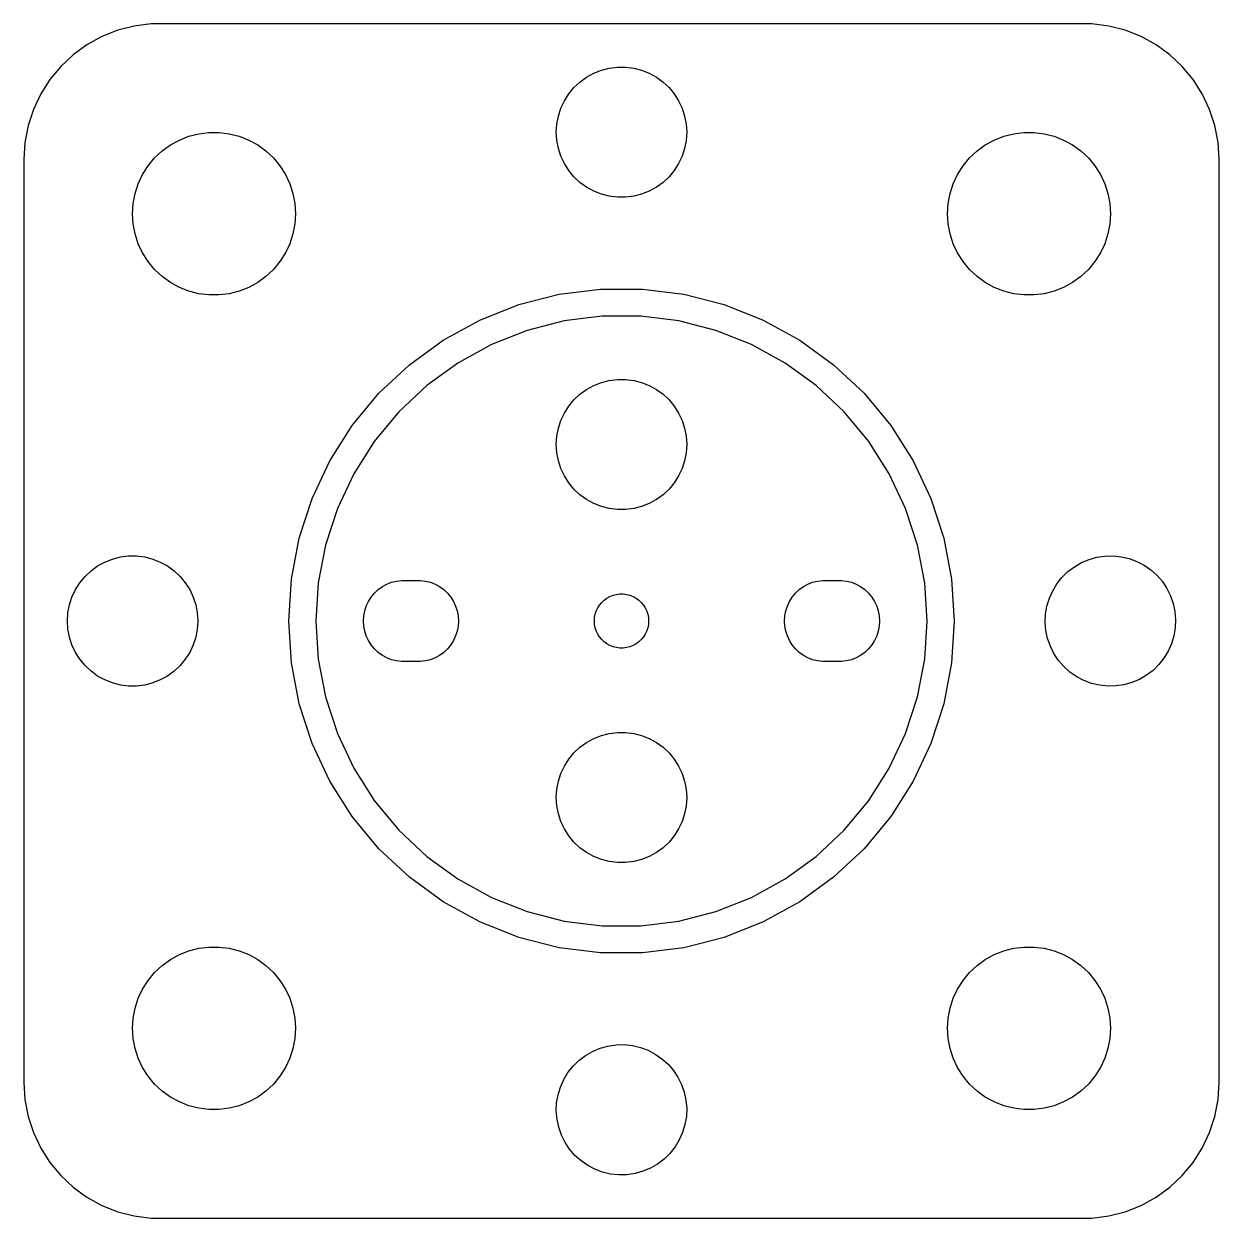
# Model space of a CAD drawing. Header units: metres. Extents: x -22 to 22, y -22 to 184.
# Drawn here: x -22 to 22, y 140.01 to 183.99 of the extents above; entities that cross this region are included whole.
import ezdxf

# ---------------------------------------------------------------- set-up
doc = ezdxf.new("R2010")
doc.units = ezdxf.units.M

msp = doc.modelspace()

# ---------------------------------------------------------------- linework, layer by layer
for p, q in [((-17.3139, 183.99), (-17.9369, 183.911)), ((17.3139, 183.99), (-17.3139, 183.99)), ((17.9369, 183.911), (17.3139, 183.99)), ((-19.1289, 183.524), (-19.6791, 183.222)), ((-18.5451, 183.755), (-19.1289, 183.524)), ((-17.9369, 183.911), (-18.5451, 183.755)), ((18.5451, 183.755), (17.9369, 183.911)), ((19.1289, 183.524), (18.5451, 183.755)), ((19.6791, 183.222), (19.1289, 183.524)), ((-19.6791, 183.222), (-20.1871, 182.853)), ((20.1871, 182.853), (19.6791, 183.222)), ((-20.1871, 182.853), (-20.6448, 182.423)), ((20.6448, 182.423), (20.1871, 182.853)), ((-20.6448, 182.423), (-21.0451, 181.939)), ((-1.28598, 182.026), (-1.02187, 182.172)), ((-1.02187, 182.172), (-0.741638, 182.283)), ((-0.741638, 182.283), (-0.449707, 182.357)), ((-0.449707, 182.357), (-0.150696, 182.395)), ((-0.150696, 182.395), (0.150696, 182.395)), ((0.150696, 182.395), (0.449707, 182.357)), ((0.449707, 182.357), (0.741638, 182.283)), ((0.741638, 182.283), (1.02187, 182.172)), ((1.02187, 182.172), (1.28598, 182.026)), ((21.0451, 181.939), (20.6448, 182.423)), ((-21.0451, 181.939), (-21.3815, 181.409)), ((-1.74951, 181.643), (-1.52982, 181.849)), ((-1.52982, 181.849), (-1.28598, 182.026)), ((1.28598, 182.026), (1.52982, 181.849)), ((1.52982, 181.849), (1.74951, 181.643)), ((21.3815, 181.409), (21.0451, 181.939)), ((-21.3815, 181.409), (-21.6489, 180.841)), ((-2.10313, 181.156), (-1.94164, 181.411)), ((-1.94164, 181.411), (-1.74951, 181.643)), ((1.74951, 181.643), (1.94164, 181.411)), ((1.94164, 181.411), (2.10313, 181.156)), ((21.6489, 180.841), (21.3815, 181.409)), ((-21.6489, 180.841), (-21.8429, 180.243)), ((-2.32458, 180.597), (-2.23146, 180.883)), ((-2.23146, 180.883), (-2.10313, 181.156)), ((2.10313, 181.156), (2.23146, 180.883)), ((2.23146, 180.883), (2.32458, 180.597)), ((21.8429, 180.243), (21.6489, 180.841)), ((-2.38107, 180.301), (-2.32458, 180.597)), ((2.32458, 180.597), (2.38107, 180.301)), ((-21.8429, 180.243), (-21.9606, 179.627)), ((-15.5621, 179.947), (-15.1884, 179.994)), ((-15.1884, 179.994), (-14.8116, 179.994)), ((-14.8116, 179.994), (-14.4379, 179.947)), ((-2.39999, 180), (-2.38107, 180.301)), ((-2.38107, 179.699), (-2.39999, 180)), ((2.38107, 180.301), (2.39999, 180)), ((2.39999, 180), (2.38107, 179.699)), ((14.4379, 179.947), (14.8116, 179.994)), ((14.8116, 179.994), (15.1884, 179.994)), ((15.1884, 179.994), (15.5621, 179.947)), ((21.9606, 179.627), (21.8429, 180.243)), ((-21.9606, 179.627), (-22, 179)), ((-16.9123, 179.312), (-16.6075, 179.533)), ((-16.6075, 179.533), (-16.2773, 179.714)), ((-16.2773, 179.714), (-15.927, 179.853)), ((-15.927, 179.853), (-15.5621, 179.947)), ((-14.4379, 179.947), (-14.0729, 179.853)), ((-14.0729, 179.853), (-13.7227, 179.714)), ((-13.7227, 179.714), (-13.3925, 179.533)), ((-13.3925, 179.533), (-13.0877, 179.312)), ((-2.32458, 179.403), (-2.38107, 179.699)), ((2.38107, 179.699), (2.32458, 179.403)), ((13.0877, 179.312), (13.3925, 179.533)), ((13.3925, 179.533), (13.7227, 179.714)), ((13.7227, 179.714), (14.0729, 179.853)), ((14.0729, 179.853), (14.4379, 179.947)), ((15.5621, 179.947), (15.927, 179.853)), ((15.927, 179.853), (16.2773, 179.714)), ((16.2773, 179.714), (16.6075, 179.533)), ((16.6075, 179.533), (16.9123, 179.312)), ((22, 179), (21.9606, 179.627)), ((-17.1869, 179.054), (-16.9123, 179.312)), ((-13.0877, 179.312), (-12.8131, 179.054)), ((-2.23146, 179.117), (-2.32458, 179.403)), ((-2.10313, 178.844), (-2.23146, 179.117)), ((2.23146, 179.117), (2.10313, 178.844)), ((2.32458, 179.403), (2.23146, 179.117)), ((12.8131, 179.054), (13.0877, 179.312)), ((16.9123, 179.312), (17.1869, 179.054)), ((-22, 179), (-22, 145)), ((-17.6289, 178.445), (-17.427, 178.763)), ((-17.427, 178.763), (-17.1869, 179.054)), ((-12.8131, 179.054), (-12.5729, 178.763)), ((-12.5729, 178.763), (-12.3711, 178.445)), ((-1.94164, 178.589), (-2.10313, 178.844)), ((2.10313, 178.844), (1.94164, 178.589)), ((12.3711, 178.445), (12.5729, 178.763)), ((12.5729, 178.763), (12.8131, 179.054)), ((17.1869, 179.054), (17.427, 178.763)), ((17.427, 178.763), (17.6289, 178.445)), ((22, 145), (22, 179)), ((-17.7893, 178.104), (-17.6289, 178.445)), ((-12.3711, 178.445), (-12.2107, 178.104)), ((-1.74951, 178.357), (-1.94164, 178.589)), ((-1.52982, 178.151), (-1.74951, 178.357)), ((1.74951, 178.357), (1.52982, 178.151)), ((1.94164, 178.589), (1.74951, 178.357)), ((12.2107, 178.104), (12.3711, 178.445)), ((17.6289, 178.445), (17.7893, 178.104)), ((-17.9057, 177.746), (-17.7893, 178.104)), ((-12.2107, 178.104), (-12.0942, 177.746)), ((-1.28598, 177.974), (-1.52982, 178.151)), ((-1.02187, 177.828), (-1.28598, 177.974)), ((-0.741638, 177.717), (-1.02187, 177.828)), ((1.02187, 177.828), (0.741638, 177.717)), ((1.28598, 177.974), (1.02187, 177.828)), ((1.52982, 178.151), (1.28598, 177.974)), ((12.0942, 177.746), (12.2107, 178.104)), ((17.7893, 178.104), (17.9057, 177.746)), ((-18, 177), (-17.9763, 177.376)), ((-17.9763, 177.376), (-17.9057, 177.746)), ((-12.0942, 177.746), (-12.0237, 177.376)), ((-12.0237, 177.376), (-12, 177)), ((-0.449707, 177.643), (-0.741638, 177.717)), ((-0.150696, 177.605), (-0.449707, 177.643)), ((0.150696, 177.605), (-0.150696, 177.605)), ((0.449707, 177.643), (0.150696, 177.605)), ((0.741638, 177.717), (0.449707, 177.643)), ((12, 177), (12.0237, 177.376)), ((12.0237, 177.376), (12.0942, 177.746)), ((17.9057, 177.746), (17.9763, 177.376)), ((17.9763, 177.376), (18, 177)), ((-17.9763, 176.624), (-18, 177)), ((-12, 177), (-12.0237, 176.624)), ((12.0237, 176.624), (12, 177)), ((18, 177), (17.9763, 176.624)), ((-17.9057, 176.254), (-17.9763, 176.624)), ((-12.0237, 176.624), (-12.0942, 176.254)), ((12.0942, 176.254), (12.0237, 176.624)), ((17.9763, 176.624), (17.9057, 176.254)), ((-17.7893, 175.896), (-17.9057, 176.254)), ((-12.0942, 176.254), (-12.2107, 175.896)), ((12.2107, 175.896), (12.0942, 176.254)), ((17.9057, 176.254), (17.7893, 175.896)), ((-17.6289, 175.555), (-17.7893, 175.896)), ((-12.2107, 175.896), (-12.3711, 175.555)), ((12.3711, 175.555), (12.2107, 175.896)), ((17.7893, 175.896), (17.6289, 175.555)), ((-17.427, 175.237), (-17.6289, 175.555)), ((-17.1869, 174.946), (-17.427, 175.237)), ((-12.5729, 175.237), (-12.8131, 174.946)), ((-12.3711, 175.555), (-12.5729, 175.237)), ((12.5729, 175.237), (12.3711, 175.555)), ((12.8131, 174.946), (12.5729, 175.237)), ((17.427, 175.237), (17.1869, 174.946)), ((17.6289, 175.555), (17.427, 175.237)), ((-16.9123, 174.688), (-17.1869, 174.946)), ((-16.6075, 174.467), (-16.9123, 174.688)), ((-13.0877, 174.688), (-13.3925, 174.467)), ((-12.8131, 174.946), (-13.0877, 174.688)), ((13.0877, 174.688), (12.8131, 174.946)), ((13.3925, 174.467), (13.0877, 174.688)), ((16.9123, 174.688), (16.6075, 174.467)), ((17.1869, 174.946), (16.9123, 174.688)), ((-16.2773, 174.286), (-16.6075, 174.467)), ((-15.927, 174.147), (-16.2773, 174.286)), ((-13.7227, 174.286), (-14.0729, 174.147)), ((-13.3925, 174.467), (-13.7227, 174.286)), ((13.7227, 174.286), (13.3925, 174.467)), ((14.0729, 174.147), (13.7227, 174.286)), ((16.2773, 174.286), (15.927, 174.147)), ((16.6075, 174.467), (16.2773, 174.286)), ((-15.5621, 174.053), (-15.927, 174.147)), ((-15.1884, 174.006), (-15.5621, 174.053)), ((-14.8116, 174.006), (-15.1884, 174.006)), ((-14.4379, 174.053), (-14.8116, 174.006)), ((-14.0729, 174.147), (-14.4379, 174.053)), ((-3.78545, 173.65), (-2.29541, 174.033)), ((-2.29541, 174.033), (-0.76918, 174.226)), ((-0.76918, 174.226), (0.76918, 174.226)), ((0.76918, 174.226), (2.29541, 174.033)), ((2.29541, 174.033), (3.78545, 173.65)), ((14.4379, 174.053), (14.0729, 174.147)), ((14.8116, 174.006), (14.4379, 174.053)), ((15.1884, 174.006), (14.8116, 174.006)), ((15.5621, 174.053), (15.1884, 174.006)), ((15.927, 174.147), (15.5621, 174.053)), ((-5.21579, 173.084), (-3.78545, 173.65)), ((3.78545, 173.65), (5.21579, 173.084)), ((-6.56387, 172.343), (-5.21579, 173.084)), ((-2.10803, 173.051), (-3.47644, 172.699)), ((-0.70639, 173.228), (-2.10803, 173.051)), ((0.70639, 173.228), (-0.70639, 173.228)), ((2.10803, 173.051), (0.70639, 173.228)), ((3.47644, 172.699), (2.10803, 173.051)), ((5.21579, 173.084), (6.56387, 172.343)), ((-3.47644, 172.699), (-4.79001, 172.179)), ((4.79001, 172.179), (3.47644, 172.699)), ((-7.80844, 171.439), (-6.56387, 172.343)), ((-4.79001, 172.179), (-6.02805, 171.499)), ((6.02805, 171.499), (4.79001, 172.179)), ((6.56387, 172.343), (7.80844, 171.439)), ((-8.92986, 170.386), (-7.80844, 171.439)), ((-6.02805, 171.499), (-7.17101, 170.668)), ((7.17101, 170.668), (6.02805, 171.499)), ((7.80844, 171.439), (8.92986, 170.386)), ((-1.02187, 170.672), (-0.741638, 170.783)), ((-0.741638, 170.783), (-0.449707, 170.857)), ((-0.449707, 170.857), (-0.150696, 170.895)), ((-0.150696, 170.895), (0.150696, 170.895)), ((0.150696, 170.895), (0.449707, 170.857)), ((0.449707, 170.857), (0.741638, 170.783)), ((0.741638, 170.783), (1.02187, 170.672)), ((-9.91045, 169.2), (-8.92986, 170.386)), ((-7.17101, 170.668), (-8.20088, 169.701)), ((-1.74951, 170.143), (-1.52982, 170.349)), ((-1.52982, 170.349), (-1.28598, 170.526)), ((-1.28598, 170.526), (-1.02187, 170.672)), ((1.02187, 170.672), (1.28598, 170.526)), ((1.28598, 170.526), (1.52982, 170.349)), ((1.52982, 170.349), (1.74951, 170.143)), ((8.20088, 169.701), (7.17101, 170.668)), ((8.92986, 170.386), (9.91045, 169.2)), ((-2.10313, 169.656), (-1.94164, 169.911)), ((-1.94164, 169.911), (-1.74951, 170.143)), ((1.74951, 170.143), (1.94164, 169.911)), ((1.94164, 169.911), (2.10313, 169.656)), ((-8.20088, 169.701), (-9.10144, 168.613)), ((-2.23146, 169.383), (-2.10313, 169.656)), ((2.10313, 169.656), (2.23146, 169.383)), ((9.10144, 168.613), (8.20088, 169.701)), ((-10.7348, 167.901), (-9.91045, 169.2)), ((-2.38107, 168.801), (-2.32458, 169.097)), ((-2.32458, 169.097), (-2.23146, 169.383)), ((2.23146, 169.383), (2.32458, 169.097)), ((2.32458, 169.097), (2.38107, 168.801)), ((9.91045, 169.2), (10.7348, 167.901)), ((-9.10144, 168.613), (-9.85844, 167.42)), ((-2.39999, 168.5), (-2.38107, 168.801)), ((2.38107, 168.801), (2.39999, 168.5)), ((9.85844, 167.42), (9.10144, 168.613)), ((-2.38107, 168.199), (-2.39999, 168.5)), ((-2.32458, 167.903), (-2.38107, 168.199)), ((2.38107, 168.199), (2.32458, 167.903)), ((2.39999, 168.5), (2.38107, 168.199)), ((-11.3898, 166.51), (-10.7348, 167.901)), ((-2.23146, 167.617), (-2.32458, 167.903)), ((2.32458, 167.903), (2.23146, 167.617)), ((10.7348, 167.901), (11.3898, 166.51)), ((-9.85844, 167.42), (-10.46, 166.141)), ((-2.10313, 167.344), (-2.23146, 167.617)), ((-1.94164, 167.089), (-2.10313, 167.344)), ((2.10313, 167.344), (1.94164, 167.089)), ((2.23146, 167.617), (2.10313, 167.344)), ((10.46, 166.141), (9.85844, 167.42)), ((-1.74951, 166.857), (-1.94164, 167.089)), ((-1.52982, 166.651), (-1.74951, 166.857)), ((1.74951, 166.857), (1.52982, 166.651)), ((1.94164, 167.089), (1.74951, 166.857)), ((-11.8651, 165.046), (-11.3898, 166.51)), ((-1.28598, 166.474), (-1.52982, 166.651)), ((-1.02187, 166.328), (-1.28598, 166.474)), ((-0.741638, 166.217), (-1.02187, 166.328)), ((1.02187, 166.328), (0.741638, 166.217)), ((1.28598, 166.474), (1.02187, 166.328)), ((1.52982, 166.651), (1.28598, 166.474)), ((11.3898, 166.51), (11.8651, 165.046)), ((-10.46, 166.141), (-10.8965, 164.798)), ((-0.449707, 166.143), (-0.741638, 166.217)), ((-0.150696, 166.105), (-0.449707, 166.143)), ((0.150696, 166.105), (-0.150696, 166.105)), ((0.449707, 166.143), (0.150696, 166.105)), ((0.741638, 166.217), (0.449707, 166.143)), ((10.8965, 164.798), (10.46, 166.141)), ((-12.1534, 163.535), (-11.8651, 165.046)), ((11.8651, 165.046), (12.1534, 163.535)), ((-10.8965, 164.798), (-11.1613, 163.41)), ((11.1613, 163.41), (10.8965, 164.798)), ((-19.286, 164.026), (-19.0219, 164.172)), ((-19.0219, 164.172), (-18.7416, 164.283)), ((-18.7416, 164.283), (-18.4497, 164.357)), ((-18.4497, 164.357), (-18.1507, 164.395)), ((-18.1507, 164.395), (-17.8493, 164.395)), ((-17.8493, 164.395), (-17.5503, 164.357)), ((-17.5503, 164.357), (-17.2583, 164.283)), ((-17.2583, 164.283), (-16.9781, 164.172)), ((-16.9781, 164.172), (-16.714, 164.026)), ((16.6719, 163.999), (16.9329, 164.15)), ((16.9329, 164.15), (17.2107, 164.266)), ((17.2107, 164.266), (17.501, 164.348)), ((17.501, 164.348), (17.7992, 164.392)), ((17.7992, 164.392), (18.1005, 164.398)), ((18.1005, 164.398), (18.4002, 164.366)), ((18.4002, 164.366), (18.6937, 164.298)), ((18.6937, 164.298), (18.9762, 164.193)), ((18.9762, 164.193), (19.2433, 164.053)), ((-19.7495, 163.643), (-19.5298, 163.849)), ((-19.5298, 163.849), (-19.286, 164.026)), ((-16.714, 164.026), (-16.4702, 163.849)), ((-16.4702, 163.849), (-16.2505, 163.643)), ((16.2164, 163.606), (16.4318, 163.817)), ((16.4318, 163.817), (16.6719, 163.999)), ((19.2433, 164.053), (19.4908, 163.881)), ((19.4908, 163.881), (19.7147, 163.679)), ((-20.1031, 163.156), (-19.9416, 163.411)), ((-19.9416, 163.411), (-19.7495, 163.643)), ((-16.2505, 163.643), (-16.0583, 163.411)), ((-16.0583, 163.411), (-15.8969, 163.156)), ((-12.25, 162), (-12.1534, 163.535)), ((-11.1613, 163.41), (-11.25, 162)), ((-8.95613, 163.156), (-8.80373, 163.266)), ((-8.80373, 163.266), (-8.63866, 163.357)), ((-8.63866, 163.357), (-8.46352, 163.427)), ((-8.46352, 163.427), (-8.28107, 163.473)), ((-8.28107, 163.473), (-8.09418, 163.497)), ((-8.09418, 163.497), (-7.40581, 163.497)), ((-7.40581, 163.497), (-7.21892, 163.473)), ((-7.21892, 163.473), (-7.03647, 163.427)), ((-7.03647, 163.427), (-6.86133, 163.357)), ((-6.86133, 163.357), (-6.69626, 163.266)), ((-6.69626, 163.266), (-6.54385, 163.156)), ((6.54385, 163.156), (6.69626, 163.266)), ((6.69626, 163.266), (6.86133, 163.357)), ((6.86133, 163.357), (7.03647, 163.427)), ((7.03647, 163.427), (7.21892, 163.473)), ((7.21892, 163.473), (7.40581, 163.497)), ((7.40581, 163.497), (8.09418, 163.497)), ((8.09418, 163.497), (8.28107, 163.473)), ((8.28107, 163.473), (8.46352, 163.427)), ((8.46352, 163.427), (8.63866, 163.357)), ((8.63866, 163.357), (8.80373, 163.266)), ((8.80373, 163.266), (8.95613, 163.156)), ((11.25, 162), (11.1613, 163.41)), ((12.1534, 163.535), (12.25, 162)), ((15.8731, 163.112), (16.0292, 163.37)), ((16.0292, 163.37), (16.2164, 163.606)), ((19.7147, 163.679), (19.9117, 163.451)), ((19.9117, 163.451), (20.0785, 163.2)), ((-20.3246, 162.597), (-20.2315, 162.883)), ((-20.2315, 162.883), (-20.1031, 163.156)), ((-15.8969, 163.156), (-15.7685, 162.883)), ((-15.7685, 162.883), (-15.6754, 162.597)), ((-9.31445, 162.723), (-9.21352, 162.882)), ((-9.21352, 162.882), (-9.09344, 163.027)), ((-9.09344, 163.027), (-8.95613, 163.156)), ((-6.54385, 163.156), (-6.40654, 163.027)), ((-6.40654, 163.027), (-6.28647, 162.882)), ((-6.28647, 162.882), (-6.18553, 162.723)), ((-0.637421, 162.771), (-0.535812, 162.844)), ((-0.535812, 162.844), (-0.425766, 162.905)), ((-0.425766, 162.905), (-0.309006, 162.951)), ((-0.309006, 162.951), (-0.187378, 162.982)), ((-0.187378, 162.982), (-0.06279, 162.998)), ((-0.06279, 162.998), (0.06279, 162.998)), ((0.06279, 162.998), (0.187378, 162.982)), ((0.187378, 162.982), (0.309006, 162.951)), ((0.309006, 162.951), (0.425766, 162.905)), ((0.425766, 162.905), (0.535812, 162.844)), ((0.535812, 162.844), (0.637421, 162.771)), ((6.18553, 162.723), (6.28647, 162.882)), ((6.28647, 162.882), (6.40654, 163.027)), ((6.40654, 163.027), (6.54385, 163.156)), ((8.95613, 163.156), (9.09344, 163.027)), ((9.09344, 163.027), (9.21352, 162.882)), ((9.21352, 162.882), (9.31445, 162.723)), ((15.6634, 162.548), (15.7505, 162.837)), ((15.7505, 162.837), (15.8731, 163.112)), ((20.0785, 163.2), (20.2125, 162.93)), ((20.2125, 162.93), (20.3116, 162.645)), ((-20.3811, 162.301), (-20.3246, 162.597)), ((-15.6754, 162.597), (-15.6189, 162.301)), ((-9.48816, 162.188), (-9.45287, 162.373)), ((-9.45287, 162.373), (-9.39465, 162.552)), ((-9.39465, 162.552), (-9.31445, 162.723)), ((-6.18553, 162.723), (-6.10533, 162.552)), ((-6.10533, 162.552), (-6.04712, 162.373)), ((-6.04712, 162.373), (-6.01183, 162.188)), ((-0.968582, 162.249), (-0.929764, 162.368)), ((-0.929764, 162.368), (-0.876297, 162.482)), ((-0.876297, 162.482), (-0.809006, 162.588)), ((-0.809006, 162.588), (-0.728958, 162.685)), ((-0.728958, 162.685), (-0.637421, 162.771)), ((0.637421, 162.771), (0.728958, 162.685)), ((0.728958, 162.685), (0.809006, 162.588)), ((0.809006, 162.588), (0.876297, 162.482)), ((0.876297, 162.482), (0.929764, 162.368)), ((0.929764, 162.368), (0.968582, 162.249)), ((6.01183, 162.188), (6.04712, 162.373)), ((6.04712, 162.373), (6.10533, 162.552)), ((6.10533, 162.552), (6.18553, 162.723)), ((9.31445, 162.723), (9.39465, 162.552)), ((9.39465, 162.552), (9.45287, 162.373)), ((9.45287, 162.373), (9.48816, 162.188)), ((15.6131, 162.251), (15.6634, 162.548)), ((20.3116, 162.645), (20.3743, 162.351)), ((-20.4, 162), (-20.3811, 162.301)), ((-20.3811, 161.699), (-20.4, 162)), ((-15.6189, 162.301), (-15.6, 162)), ((-15.6, 162), (-15.6189, 161.699)), ((-12.1534, 160.465), (-12.25, 162)), ((-11.25, 162), (-11.1613, 160.59)), ((-9.5, 162), (-9.48816, 162.188)), ((-9.48816, 161.812), (-9.5, 162)), ((-6.01183, 162.188), (-6, 162)), ((-6, 162), (-6.01183, 161.812)), ((-1, 162), (-0.992111, 162.125)), ((-0.992111, 161.875), (-1, 162)), ((-0.992111, 162.125), (-0.968582, 162.249)), ((0.968582, 162.249), (0.992111, 162.125)), ((0.992111, 162.125), (1, 162)), ((1, 162), (0.992111, 161.875)), ((6, 162), (6.01183, 162.188)), ((6.01183, 161.812), (6, 162)), ((9.48816, 162.188), (9.5, 162)), ((9.5, 162), (9.48816, 161.812)), ((11.1613, 160.59), (11.25, 162)), ((12.25, 162), (12.1534, 160.465)), ((15.6005, 161.95), (15.6131, 162.251)), ((15.6257, 161.649), (15.6005, 161.95)), ((20.3743, 162.351), (20.3995, 162.05)), ((20.3995, 162.05), (20.3868, 161.749)), ((-20.3246, 161.403), (-20.3811, 161.699)), ((-15.6189, 161.699), (-15.6754, 161.403)), ((-9.45287, 161.627), (-9.48816, 161.812)), ((-9.39465, 161.448), (-9.45287, 161.627)), ((-6.04712, 161.627), (-6.10533, 161.448)), ((-6.01183, 161.812), (-6.04712, 161.627)), ((-0.968582, 161.751), (-0.992111, 161.875)), ((-0.929764, 161.632), (-0.968582, 161.751)), ((-0.876297, 161.518), (-0.929764, 161.632)), ((-0.809006, 161.412), (-0.876297, 161.518)), ((0.876297, 161.518), (0.809006, 161.412)), ((0.929764, 161.632), (0.876297, 161.518)), ((0.968582, 161.751), (0.929764, 161.632)), ((0.992111, 161.875), (0.968582, 161.751)), ((6.04712, 161.627), (6.01183, 161.812)), ((6.10533, 161.448), (6.04712, 161.627)), ((9.45287, 161.627), (9.39465, 161.448)), ((9.48816, 161.812), (9.45287, 161.627)), ((15.6884, 161.355), (15.6257, 161.649)), ((20.3868, 161.749), (20.3366, 161.452)), ((-20.2315, 161.117), (-20.3246, 161.403)), ((-20.1031, 160.844), (-20.2315, 161.117)), ((-15.7685, 161.117), (-15.8969, 160.844)), ((-15.6754, 161.403), (-15.7685, 161.117)), ((-9.31445, 161.277), (-9.39465, 161.448)), ((-9.21352, 161.118), (-9.31445, 161.277)), ((-9.09344, 160.973), (-9.21352, 161.118)), ((-6.28647, 161.118), (-6.40654, 160.973)), ((-6.18553, 161.277), (-6.28647, 161.118)), ((-6.10533, 161.448), (-6.18553, 161.277)), ((-0.728958, 161.315), (-0.809006, 161.412)), ((-0.637421, 161.229), (-0.728958, 161.315)), ((-0.535812, 161.156), (-0.637421, 161.229)), ((-0.425766, 161.095), (-0.535812, 161.156)), ((-0.309006, 161.049), (-0.425766, 161.095)), ((-0.187378, 161.018), (-0.309006, 161.049)), ((0.309006, 161.049), (0.187378, 161.018)), ((0.425766, 161.095), (0.309006, 161.049)), ((0.535812, 161.156), (0.425766, 161.095)), ((0.637421, 161.229), (0.535812, 161.156)), ((0.728958, 161.315), (0.637421, 161.229)), ((0.809006, 161.412), (0.728958, 161.315)), ((6.18553, 161.277), (6.10533, 161.448)), ((6.28647, 161.118), (6.18553, 161.277)), ((6.40654, 160.973), (6.28647, 161.118)), ((9.21352, 161.118), (9.09344, 160.973)), ((9.31445, 161.277), (9.21352, 161.118)), ((9.39465, 161.448), (9.31445, 161.277)), ((15.7875, 161.07), (15.6884, 161.355)), ((15.9215, 160.8), (15.7875, 161.07)), ((20.2495, 161.163), (20.1269, 160.888)), ((20.3366, 161.452), (20.2495, 161.163)), ((-19.9416, 160.589), (-20.1031, 160.844)), ((-15.8969, 160.844), (-16.0583, 160.589)), ((-8.95613, 160.844), (-9.09344, 160.973)), ((-8.80373, 160.734), (-8.95613, 160.844)), ((-8.63866, 160.643), (-8.80373, 160.734)), ((-8.46352, 160.573), (-8.63866, 160.643)), ((-6.86133, 160.643), (-7.03647, 160.573)), ((-6.69626, 160.734), (-6.86133, 160.643)), ((-6.54385, 160.844), (-6.69626, 160.734)), ((-6.40654, 160.973), (-6.54385, 160.844)), ((-0.06279, 161.002), (-0.187378, 161.018)), ((0.06279, 161.002), (-0.06279, 161.002)), ((0.187378, 161.018), (0.06279, 161.002)), ((6.54385, 160.844), (6.40654, 160.973)), ((6.69626, 160.734), (6.54385, 160.844)), ((6.86133, 160.643), (6.69626, 160.734)), ((7.03647, 160.573), (6.86133, 160.643)), ((8.63866, 160.643), (8.46352, 160.573)), ((8.80373, 160.734), (8.63866, 160.643)), ((8.95613, 160.844), (8.80373, 160.734)), ((9.09344, 160.973), (8.95613, 160.844)), ((16.0883, 160.549), (15.9215, 160.8)), ((19.9707, 160.63), (19.7835, 160.394)), ((20.1269, 160.888), (19.9707, 160.63)), ((-19.7495, 160.357), (-19.9416, 160.589)), ((-19.5298, 160.151), (-19.7495, 160.357)), ((-16.2505, 160.357), (-16.4702, 160.151)), ((-16.0583, 160.589), (-16.2505, 160.357)), ((-11.8651, 158.954), (-12.1534, 160.465)), ((-11.1613, 160.59), (-10.8965, 159.202)), ((-8.28107, 160.527), (-8.46352, 160.573)), ((-8.09418, 160.503), (-8.28107, 160.527)), ((-7.40581, 160.503), (-8.09418, 160.503)), ((-7.21892, 160.527), (-7.40581, 160.503)), ((-7.03647, 160.573), (-7.21892, 160.527)), ((7.21892, 160.527), (7.03647, 160.573)), ((7.40581, 160.503), (7.21892, 160.527)), ((8.09418, 160.503), (7.40581, 160.503)), ((8.28107, 160.527), (8.09418, 160.503)), ((8.46352, 160.573), (8.28107, 160.527)), ((10.8965, 159.202), (11.1613, 160.59)), ((12.1534, 160.465), (11.8651, 158.954)), ((16.2853, 160.321), (16.0883, 160.549)), ((16.5092, 160.119), (16.2853, 160.321)), ((19.5682, 160.183), (19.3281, 160.001)), ((19.7835, 160.394), (19.5682, 160.183)), ((-19.286, 159.974), (-19.5298, 160.151)), ((-19.0219, 159.828), (-19.286, 159.974)), ((-18.7416, 159.717), (-19.0219, 159.828)), ((-16.9781, 159.828), (-17.2583, 159.717)), ((-16.714, 159.974), (-16.9781, 159.828)), ((-16.4702, 160.151), (-16.714, 159.974)), ((16.7567, 159.947), (16.5092, 160.119)), ((17.0238, 159.807), (16.7567, 159.947)), ((17.3063, 159.702), (17.0238, 159.807)), ((18.7893, 159.734), (18.499, 159.652)), ((19.0671, 159.85), (18.7893, 159.734)), ((19.3281, 160.001), (19.0671, 159.85)), ((-18.4497, 159.643), (-18.7416, 159.717)), ((-18.1507, 159.605), (-18.4497, 159.643)), ((-17.8493, 159.605), (-18.1507, 159.605)), ((-17.5503, 159.643), (-17.8493, 159.605)), ((-17.2583, 159.717), (-17.5503, 159.643)), ((17.5997, 159.634), (17.3063, 159.702)), ((17.8995, 159.602), (17.5997, 159.634)), ((18.2008, 159.608), (17.8995, 159.602)), ((18.499, 159.652), (18.2008, 159.608)), ((-11.3898, 157.49), (-11.8651, 158.954)), ((-10.8965, 159.202), (-10.46, 157.859)), ((10.46, 157.859), (10.8965, 159.202)), ((11.8651, 158.954), (11.3898, 157.49)), ((-10.46, 157.859), (-9.85844, 156.58)), ((-1.52982, 157.349), (-1.28598, 157.526)), ((-1.28598, 157.526), (-1.02187, 157.672)), ((-1.02187, 157.672), (-0.741638, 157.783)), ((-0.741638, 157.783), (-0.449707, 157.857)), ((-0.449707, 157.857), (-0.150696, 157.895)), ((-0.150696, 157.895), (0.150696, 157.895)), ((0.150696, 157.895), (0.449707, 157.857)), ((0.449707, 157.857), (0.741638, 157.783)), ((0.741638, 157.783), (1.02187, 157.672)), ((1.02187, 157.672), (1.28598, 157.526)), ((1.28598, 157.526), (1.52982, 157.349)), ((9.85844, 156.58), (10.46, 157.859)), ((-10.7348, 156.099), (-11.3898, 157.49)), ((-1.94164, 156.911), (-1.74951, 157.143)), ((-1.74951, 157.143), (-1.52982, 157.349)), ((1.52982, 157.349), (1.74951, 157.143)), ((1.74951, 157.143), (1.94164, 156.911)), ((11.3898, 157.49), (10.7348, 156.099)), ((-2.23146, 156.383), (-2.10313, 156.656)), ((-2.10313, 156.656), (-1.94164, 156.911)), ((1.94164, 156.911), (2.10313, 156.656)), ((2.10313, 156.656), (2.23146, 156.383)), ((-9.85844, 156.58), (-9.10144, 155.387)), ((-2.32458, 156.097), (-2.23146, 156.383)), ((2.23146, 156.383), (2.32458, 156.097)), ((9.10144, 155.387), (9.85844, 156.58)), ((-9.91045, 154.8), (-10.7348, 156.099)), ((-2.39999, 155.5), (-2.38107, 155.801)), ((-2.38107, 155.801), (-2.32458, 156.097)), ((2.32458, 156.097), (2.38107, 155.801)), ((2.38107, 155.801), (2.39999, 155.5)), ((10.7348, 156.099), (9.91045, 154.8)), ((-9.10144, 155.387), (-8.20088, 154.299)), ((-2.38107, 155.199), (-2.39999, 155.5)), ((2.39999, 155.5), (2.38107, 155.199)), ((8.20088, 154.299), (9.10144, 155.387)), ((-2.32458, 154.903), (-2.38107, 155.199)), ((-2.23146, 154.617), (-2.32458, 154.903)), ((2.32458, 154.903), (2.23146, 154.617)), ((2.38107, 155.199), (2.32458, 154.903)), ((-8.92986, 153.614), (-9.91045, 154.8)), ((-2.10313, 154.344), (-2.23146, 154.617)), ((2.23146, 154.617), (2.10313, 154.344)), ((9.91045, 154.8), (8.92986, 153.614)), ((-8.20088, 154.299), (-7.17101, 153.332)), ((-1.94164, 154.089), (-2.10313, 154.344)), ((-1.74951, 153.857), (-1.94164, 154.089)), ((1.94164, 154.089), (1.74951, 153.857)), ((2.10313, 154.344), (1.94164, 154.089)), ((7.17101, 153.332), (8.20088, 154.299)), ((-7.80844, 152.561), (-8.92986, 153.614)), ((-1.52982, 153.651), (-1.74951, 153.857)), ((-1.28598, 153.474), (-1.52982, 153.651)), ((1.52982, 153.651), (1.28598, 153.474)), ((1.74951, 153.857), (1.52982, 153.651)), ((8.92986, 153.614), (7.80844, 152.561)), ((-7.17101, 153.332), (-6.02805, 152.501)), ((-1.02187, 153.328), (-1.28598, 153.474)), ((-0.741638, 153.217), (-1.02187, 153.328)), ((-0.449707, 153.143), (-0.741638, 153.217)), ((-0.150696, 153.105), (-0.449707, 153.143)), ((0.449707, 153.143), (0.150696, 153.105)), ((0.741638, 153.217), (0.449707, 153.143)), ((1.02187, 153.328), (0.741638, 153.217)), ((1.28598, 153.474), (1.02187, 153.328)), ((6.02805, 152.501), (7.17101, 153.332)), ((0.150696, 153.105), (-0.150696, 153.105)), ((-6.56387, 151.657), (-7.80844, 152.561)), ((-6.02805, 152.501), (-4.79001, 151.821)), ((4.79001, 151.821), (6.02805, 152.501)), ((7.80844, 152.561), (6.56387, 151.657)), ((-4.79001, 151.821), (-3.47644, 151.301)), ((3.47644, 151.301), (4.79001, 151.821)), ((-5.21579, 150.916), (-6.56387, 151.657)), ((6.56387, 151.657), (5.21579, 150.916)), ((-3.47644, 151.301), (-2.10803, 150.949)), ((-2.10803, 150.949), (-0.70639, 150.772)), ((0.70639, 150.772), (2.10803, 150.949)), ((2.10803, 150.949), (3.47644, 151.301)), ((-3.78545, 150.35), (-5.21579, 150.916)), ((-0.70639, 150.772), (0.70639, 150.772)), ((5.21579, 150.916), (3.78545, 150.35)), ((-2.29541, 149.967), (-3.78545, 150.35)), ((3.78545, 150.35), (2.29541, 149.967)), ((-16.6075, 149.533), (-16.2773, 149.714)), ((-16.2773, 149.714), (-15.927, 149.853)), ((-15.927, 149.853), (-15.5621, 149.947)), ((-15.5621, 149.947), (-15.1884, 149.994)), ((-15.1884, 149.994), (-14.8116, 149.994)), ((-14.8116, 149.994), (-14.4379, 149.947)), ((-14.4379, 149.947), (-14.0729, 149.853)), ((-14.0729, 149.853), (-13.7227, 149.714)), ((-13.7227, 149.714), (-13.3925, 149.533)), ((-0.76918, 149.774), (-2.29541, 149.967)), ((0.76918, 149.774), (-0.76918, 149.774)), ((2.29541, 149.967), (0.76918, 149.774)), ((13.3925, 149.533), (13.7227, 149.714)), ((13.7227, 149.714), (14.0729, 149.853)), ((14.0729, 149.853), (14.4379, 149.947)), ((14.4379, 149.947), (14.8116, 149.994)), ((14.8116, 149.994), (15.1884, 149.994)), ((15.1884, 149.994), (15.5621, 149.947)), ((15.5621, 149.947), (15.927, 149.853)), ((15.927, 149.853), (16.2773, 149.714)), ((16.2773, 149.714), (16.6075, 149.533)), ((-17.1869, 149.054), (-16.9123, 149.312)), ((-16.9123, 149.312), (-16.6075, 149.533)), ((-13.3925, 149.533), (-13.0877, 149.312)), ((-13.0877, 149.312), (-12.8131, 149.054)), ((12.8131, 149.054), (13.0877, 149.312)), ((13.0877, 149.312), (13.3925, 149.533)), ((16.6075, 149.533), (16.9123, 149.312)), ((16.9123, 149.312), (17.1869, 149.054)), ((-17.6289, 148.445), (-17.427, 148.763)), ((-17.427, 148.763), (-17.1869, 149.054)), ((-12.8131, 149.054), (-12.5729, 148.763)), ((-12.5729, 148.763), (-12.3711, 148.445)), ((12.3711, 148.445), (12.5729, 148.763)), ((12.5729, 148.763), (12.8131, 149.054)), ((17.1869, 149.054), (17.427, 148.763)), ((17.427, 148.763), (17.6289, 148.445)), ((-17.7893, 148.104), (-17.6289, 148.445)), ((-12.3711, 148.445), (-12.2107, 148.104)), ((12.2107, 148.104), (12.3711, 148.445)), ((17.6289, 148.445), (17.7893, 148.104)), ((-17.9057, 147.746), (-17.7893, 148.104)), ((-12.2107, 148.104), (-12.0942, 147.746)), ((12.0942, 147.746), (12.2107, 148.104)), ((17.7893, 148.104), (17.9057, 147.746)), ((-17.9763, 147.376), (-17.9057, 147.746)), ((-12.0942, 147.746), (-12.0237, 147.376)), ((12.0237, 147.376), (12.0942, 147.746)), ((17.9057, 147.746), (17.9763, 147.376)), ((-18, 147), (-17.9763, 147.376)), ((-17.9763, 146.624), (-18, 147)), ((-12.0237, 147.376), (-12, 147)), ((-12, 147), (-12.0237, 146.624)), ((12, 147), (12.0237, 147.376)), ((12.0237, 146.624), (12, 147)), ((17.9763, 147.376), (18, 147)), ((18, 147), (17.9763, 146.624)), ((-17.9057, 146.254), (-17.9763, 146.624)), ((-12.0237, 146.624), (-12.0942, 146.254)), ((12.0942, 146.254), (12.0237, 146.624)), ((17.9763, 146.624), (17.9057, 146.254)), ((-17.7893, 145.896), (-17.9057, 146.254)), ((-12.0942, 146.254), (-12.2107, 145.896)), ((-1.32812, 145.999), (-1.06712, 146.15)), ((-1.06712, 146.15), (-0.789276, 146.267)), ((-0.789276, 146.267), (-0.498978, 146.348)), ((-0.498978, 146.348), (-0.200821, 146.392)), ((-0.200821, 146.392), (0.100494, 146.398)), ((0.100494, 146.398), (0.400238, 146.366)), ((0.400238, 146.366), (0.693665, 146.298)), ((0.693665, 146.298), (0.976166, 146.193)), ((0.976166, 146.193), (1.24326, 146.053)), ((12.2107, 145.896), (12.0942, 146.254)), ((17.9057, 146.254), (17.7893, 145.896)), ((-17.6289, 145.555), (-17.7893, 145.896)), ((-12.2107, 145.896), (-12.3711, 145.555)), ((-1.78354, 145.606), (-1.56821, 145.817)), ((-1.56821, 145.817), (-1.32812, 145.999)), ((1.24326, 146.053), (1.49075, 145.881)), ((1.49075, 145.881), (1.71472, 145.679)), ((1.71472, 145.679), (1.91167, 145.451)), ((12.3711, 145.555), (12.2107, 145.896)), ((17.7893, 145.896), (17.6289, 145.555)), ((-17.427, 145.237), (-17.6289, 145.555)), ((-17.1869, 144.946), (-17.427, 145.237)), ((-12.5729, 145.237), (-12.8131, 144.946)), ((-12.3711, 145.555), (-12.5729, 145.237)), ((-2.12688, 145.112), (-1.97075, 145.37)), ((-1.97075, 145.37), (-1.78354, 145.606)), ((1.91167, 145.451), (2.07846, 145.2)), ((2.07846, 145.2), (2.21246, 144.93)), ((12.5729, 145.237), (12.3711, 145.555)), ((12.8131, 144.946), (12.5729, 145.237)), ((17.427, 145.237), (17.1869, 144.946)), ((17.6289, 145.555), (17.427, 145.237)), ((-22, 145), (-21.9606, 144.373)), ((-16.9123, 144.688), (-17.1869, 144.946)), ((-12.8131, 144.946), (-13.0877, 144.688)), ((-2.33658, 144.548), (-2.24947, 144.837)), ((-2.24947, 144.837), (-2.12688, 145.112)), ((2.21246, 144.93), (2.31158, 144.645)), ((13.0877, 144.688), (12.8131, 144.946)), ((17.1869, 144.946), (16.9123, 144.688)), ((21.9606, 144.373), (22, 145)), ((-21.9606, 144.373), (-21.8429, 143.757)), ((-16.6075, 144.467), (-16.9123, 144.688)), ((-16.2773, 144.286), (-16.6075, 144.467)), ((-13.3925, 144.467), (-13.7227, 144.286)), ((-13.0877, 144.688), (-13.3925, 144.467)), ((-2.38684, 144.251), (-2.33658, 144.548)), ((2.31158, 144.645), (2.37425, 144.351)), ((2.37425, 144.351), (2.39946, 144.05)), ((13.3925, 144.467), (13.0877, 144.688)), ((13.7227, 144.286), (13.3925, 144.467)), ((16.6075, 144.467), (16.2773, 144.286)), ((16.9123, 144.688), (16.6075, 144.467)), ((21.8429, 143.757), (21.9606, 144.373)), ((-15.927, 144.147), (-16.2773, 144.286)), ((-15.5621, 144.053), (-15.927, 144.147)), ((-15.1884, 144.006), (-15.5621, 144.053)), ((-14.8116, 144.006), (-15.1884, 144.006)), ((-14.4379, 144.053), (-14.8116, 144.006)), ((-14.0729, 144.147), (-14.4379, 144.053)), ((-13.7227, 144.286), (-14.0729, 144.147)), ((-2.39946, 143.95), (-2.38684, 144.251)), ((-2.37425, 143.649), (-2.39946, 143.95)), ((2.39946, 144.05), (2.38684, 143.749)), ((14.0729, 144.147), (13.7227, 144.286)), ((14.4379, 144.053), (14.0729, 144.147)), ((14.8116, 144.006), (14.4379, 144.053)), ((15.1884, 144.006), (14.8116, 144.006)), ((15.5621, 144.053), (15.1884, 144.006)), ((15.927, 144.147), (15.5621, 144.053)), ((16.2773, 144.286), (15.927, 144.147)), ((-21.8429, 143.757), (-21.6489, 143.159)), ((-2.31158, 143.355), (-2.37425, 143.649)), ((2.33658, 143.452), (2.24947, 143.163)), ((2.38684, 143.749), (2.33658, 143.452)), ((21.6489, 143.159), (21.8429, 143.757)), ((-21.6489, 143.159), (-21.3815, 142.591)), ((-2.21246, 143.07), (-2.31158, 143.355)), ((-2.07846, 142.8), (-2.21246, 143.07)), ((2.24947, 143.163), (2.12688, 142.888)), ((21.3815, 142.591), (21.6489, 143.159)), ((-21.3815, 142.591), (-21.0451, 142.061)), ((-1.91167, 142.549), (-2.07846, 142.8)), ((1.97075, 142.63), (1.78354, 142.394)), ((2.12688, 142.888), (1.97075, 142.63)), ((21.0451, 142.061), (21.3815, 142.591)), ((-1.71472, 142.321), (-1.91167, 142.549)), ((-1.49075, 142.119), (-1.71472, 142.321)), ((1.56821, 142.183), (1.32812, 142.001)), ((1.78354, 142.394), (1.56821, 142.183)), ((-21.0451, 142.061), (-20.6448, 141.577)), ((-1.24326, 141.947), (-1.49075, 142.119)), ((-0.976166, 141.807), (-1.24326, 141.947)), ((-0.693665, 141.702), (-0.976166, 141.807)), ((-0.400238, 141.634), (-0.693665, 141.702)), ((0.789276, 141.734), (0.498978, 141.652)), ((1.06712, 141.85), (0.789276, 141.734)), ((1.32812, 142.001), (1.06712, 141.85)), ((20.6448, 141.577), (21.0451, 142.061)), ((-20.6448, 141.577), (-20.1871, 141.147)), ((-0.100494, 141.602), (-0.400238, 141.634)), ((0.200821, 141.608), (-0.100494, 141.602)), ((0.498978, 141.652), (0.200821, 141.608)), ((20.1871, 141.147), (20.6448, 141.577)), ((-20.1871, 141.147), (-19.6791, 140.778)), ((19.6791, 140.778), (20.1871, 141.147)), ((-19.6791, 140.778), (-19.1289, 140.476)), ((-19.1289, 140.476), (-18.5451, 140.245)), ((18.5451, 140.245), (19.1289, 140.476)), ((19.1289, 140.476), (19.6791, 140.778)), ((-18.5451, 140.245), (-17.9369, 140.089)), ((-17.9369, 140.089), (-17.3139, 140.01)), ((-17.3139, 140.01), (17.3139, 140.01)), ((17.3139, 140.01), (17.9369, 140.089)), ((17.9369, 140.089), (18.5451, 140.245))]:
    msp.add_line(p, q)

doc.saveas('drawing.dxf')
